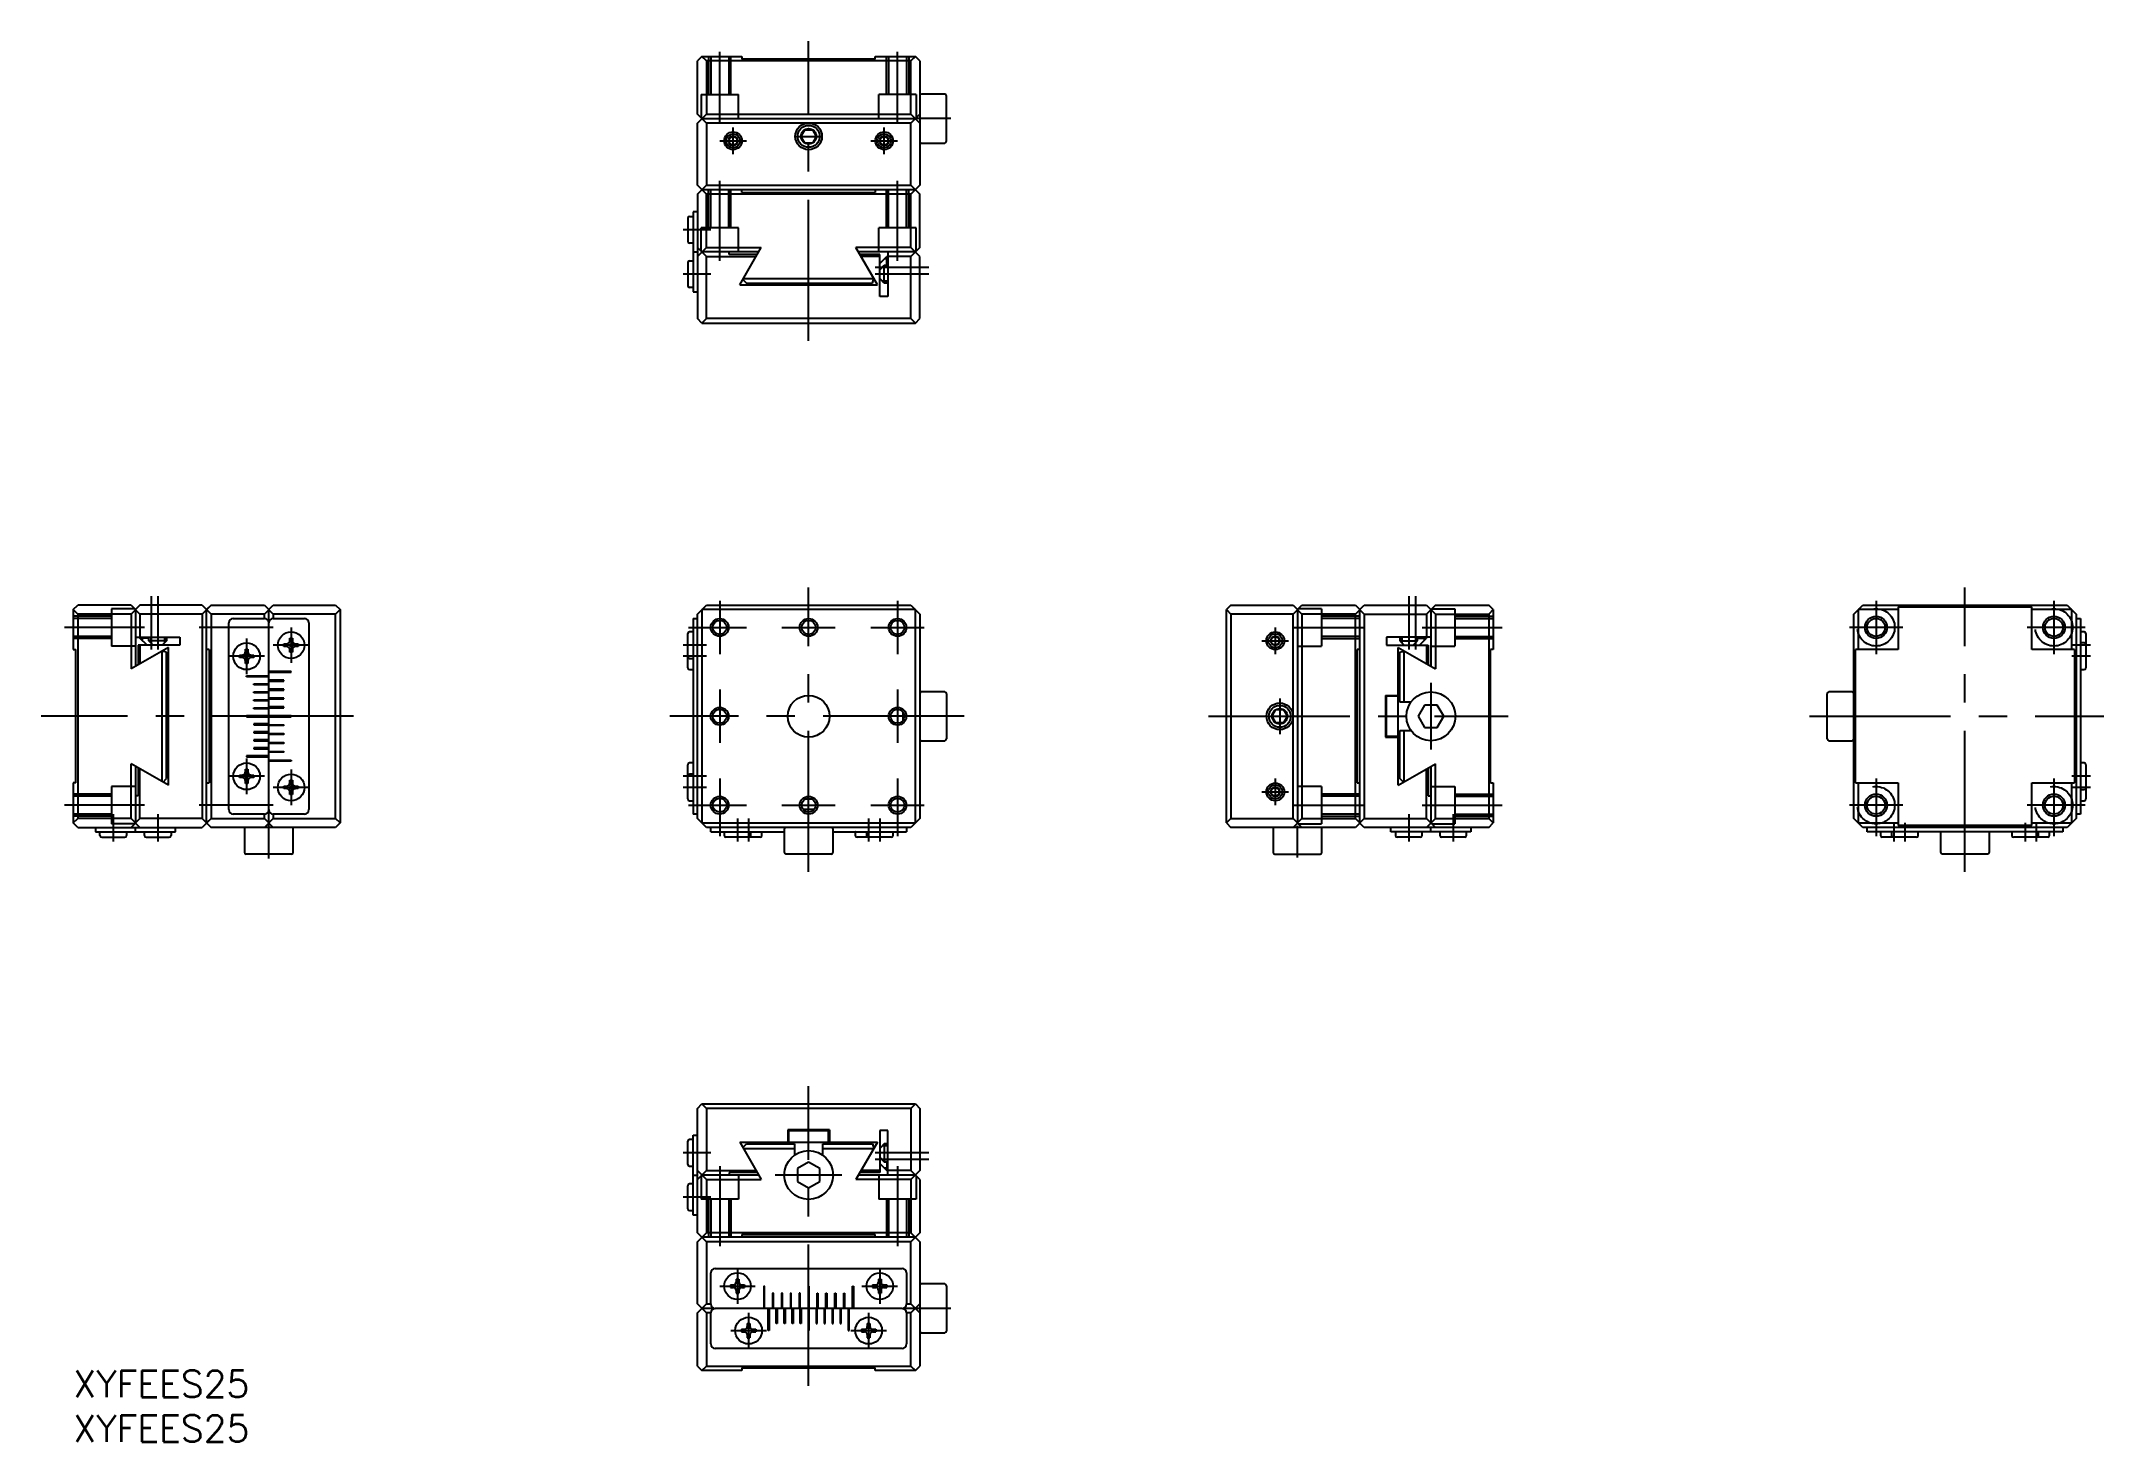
# Model space of a CAD drawing. Extents: x -4 to 228, y -8 to 150.
import ezdxf

# ---------------------------------------------------------------- set-up
doc = ezdxf.new("R2010")
doc.units = 0
doc.header["$LTSCALE"] = 0.5
doc.linetypes.add('CENTER', pattern=[50.8, 31.75, -6.35, 6.35, -6.35])
doc.linetypes.add('DASHED', pattern=[19.05, 12.7, -6.35])
for name, color, linetype in [('MSM_CENTER', 1, 'CENTER'), ('MSM_CONTINUOUS', 7, 'CONTINUOUS'), ('MSM_DASHED', 4, 'DASHED'), ('MSM_NARROW', 5, 'CONTINUOUS'), ('MSM_PART_NUMBER', 7, 'CONTINUOUS')]:
    doc.layers.add(name, color=color, linetype=linetype)
doc.styles.get("Standard").update_dxf_attribs({"font": 'txt.shx', "height": 2.5, "bigfont": 'bigfont.shx'})

# ---------------------------------------------------------------- blocks, each defined once
blk = doc.blocks.new('*U68')
at = {"layer": 'MSM_PART_NUMBER'}
blk.add_text('XYFEES25', height=3, dxfattribs=at).set_placement((0, -3))
blk = doc.blocks.new('*U69')
at = {"layer": 'MSM_PART_NUMBER'}
blk.add_text('XYFEES25', height=3, dxfattribs=at).set_placement((0, -8))

msp = doc.modelspace()

# ---------------------------------------------------------------- linework, layer by layer
at = {"layer": 'MSM_CENTER'}
for p, q in [((82.7, 115.83), (82.7, 149.53)), ((72.7, 140.33), (72.7, 148.33)), ((92.7, 140.33), (92.7, 148.33)), ((74.2, 136.83), (74.2, 139.83)), ((91.2, 136.83), (91.2, 139.83)), ((98.7, 140.83), (94.86, 140.83)), ((72.7, 138.33), (75.7, 138.33)), ((81.2, 138.83), (84.2, 138.83)), ((89.7, 138.33), (92.7, 138.33)), ((72.7, 124.83), (72.7, 133.83)), ((92.7, 124.83), (92.7, 133.83)), ((71.7, 128.33), (68.6, 128.33)), ((71.7, 123.33), (68.6, 123.33)), ((96.2, 124.08), (90.2, 124.08)), ((96.2, 123.33), (90.2, 123.33)), ((8.75, 87.1), (8.75, 81.1)), ((9.5, 87.1), (9.5, 81.1)), ((72.7, 86.6), (72.7, 80.6)), ((82.7, 56.1), (82.7, 88.1)), ((92.7, 86.6), (92.7, 80.6)), ((150.18, 87.1), (150.18, 81.1)), ((150.93, 87.1), (150.93, 81.1)), ((202.74, 86.6), (202.74, 80.6)), ((212.74, 56.1), (212.74, 88.1)), ((222.74, 86.6), (222.74, 80.6)), ((8, 83.6), (-1, 83.6)), ((22.5, 83.6), (14.18, 83.6)), ((24.5, 83.6), (24.5, 79.6)), ((69.2, 83.6), (75.7, 83.6)), ((79.7, 83.6), (85.7, 83.6)), ((89.7, 83.6), (95.7, 83.6)), ((135.18, 83.6), (135.18, 80.6)), ((137.18, 83.6), (145.18, 83.6)), ((151.68, 83.6), (160.68, 83.6)), ((205.74, 83.6), (199.74, 83.6)), ((226.24, 83.6), (219.74, 83.6)), ((19.5, 82.35), (19.5, 78.35)), ((26.5, 81.6), (22.5, 81.6)), ((71.2, 81.6), (68.6, 81.6)), ((133.68, 82.1), (136.68, 82.1)), ((226.84, 81.6), (224.74, 81.6)), ((21.5, 80.35), (17.5, 80.35)), ((71.2, 80.35), (68.6, 80.35)), ((226.84, 80.35), (224.74, 80.35)), ((72.7, 76.6), (72.7, 70.6)), ((92.7, 76.6), (92.7, 70.6)), ((152.68, 77.35), (152.68, 69.85)), ((135.68, 75.6), (135.68, 71.6)), ((31.52, 73.6), (-3.6, 73.6)), ((100.2, 73.6), (67.1, 73.6)), ((127.68, 73.6), (161.38, 73.6)), ((195.24, 73.6), (228.34, 73.6)), ((19.5, 68.85), (19.5, 64.85)), ((24.5, 67.6), (24.5, 63.6)), ((21.5, 66.85), (17.5, 66.85)), ((26.5, 65.6), (22.5, 65.6)), ((71.2, 66.85), (68.6, 66.85)), ((71.2, 65.6), (68.6, 65.6)), ((72.7, 66.6), (72.7, 60.1)), ((92.7, 66.6), (92.7, 60.1)), ((133.68, 65.1), (136.68, 65.1)), ((135.18, 66.6), (135.18, 63.6)), ((202.74, 66.6), (202.74, 60.1)), ((222.74, 66.6), (222.74, 60.1)), ((226.84, 66.85), (224.74, 66.85)), ((226.84, 65.6), (224.74, 65.6)), ((8, 63.6), (-1, 63.6)), ((22.5, 63.6), (14.18, 63.6)), ((69.2, 63.6), (75.7, 63.6)), ((79.7, 63.6), (85.7, 63.6)), ((89.7, 63.6), (95.7, 63.6)), ((137.18, 63.6), (145.18, 63.6)), ((151.68, 63.6), (160.68, 63.6)), ((205.74, 63.6), (199.74, 63.6)), ((226.24, 63.6), (219.74, 63.6)), ((4.5, 62.6), (4.5, 59.5)), ((9.5, 62.6), (9.5, 59.5)), ((22, 57.6), (22, 62.41)), ((74.7, 62.1), (74.7, 59.5)), ((75.95, 62.1), (75.95, 59.5)), ((89.45, 62.1), (89.45, 59.5)), ((90.7, 62.1), (90.7, 59.5)), ((137.68, 57.7), (137.68, 61.28)), ((150.18, 62.6), (150.18, 59.5)), ((155.18, 62.6), (155.18, 59.5)), ((204.74, 61.6), (204.74, 59.5)), ((205.99, 61.6), (205.99, 59.5)), ((219.49, 61.6), (219.49, 59.5)), ((220.74, 61.6), (220.74, 59.5)), ((82.7, -1.7), (82.7, 32)), ((71.7, 24.5), (68.6, 24.5)), ((96.2, 24.5), (90.2, 24.5)), ((96.2, 23.75), (90.2, 23.75)), ((72.7, 23), (72.7, 14)), ((72.7, 22.5), (72.7, 14.5)), ((86.45, 22), (78.95, 22)), ((92.7, 23), (92.7, 14)), ((92.7, 22.5), (92.7, 14.5)), ((71.7, 19.5), (68.6, 19.5)), ((72.7, 9.5), (76.7, 9.5)), ((74.7, 11.5), (74.7, 7.5)), ((88.7, 9.5), (92.7, 9.5)), ((90.7, 11.5), (90.7, 7.5)), ((98.7, 7), (93.89, 7)), ((75.95, 6.5), (75.95, 2.5)), ((89.45, 6.5), (89.45, 2.5)), ((73.95, 4.5), (77.95, 4.5)), ((87.45, 4.5), (91.45, 4.5))]:
    msp.add_line(p, q, dxfattribs=at)
at = {"layer": 'MSM_CONTINUOUS'}
for p, q in [((70.7, 147.83), (70.2, 147.33)), ((70.2, 141.33), (70.2, 147.33)), ((71.2, 147.33), (70.7, 147.83)), ((70.7, 147.83), (75.2, 147.83)), ((71.2, 147.33), (71.2, 141.33)), ((94.2, 147.33), (71.2, 147.33)), ((75.2, 147.83), (75.2, 147.53)), ((90.2, 147.53), (75.2, 147.53)), ((90.2, 147.53), (90.2, 147.83)), ((90.2, 147.83), (94.7, 147.83)), ((94.7, 147.83), (94.2, 147.33)), ((94.2, 141.33), (94.2, 147.33)), ((95.2, 147.33), (94.7, 147.83)), ((95.2, 147.33), (95.2, 133.33)), ((98, 143.58), (95.4, 143.58)), ((98.2, 138.28), (98.2, 143.38)), ((71.2, 140.33), (70.2, 141.33)), ((70.2, 140.33), (71.2, 141.33)), ((70.2, 133.33), (70.2, 140.33)), ((70.7, 140.83), (94.7, 140.83)), ((71.2, 141.33), (94.2, 141.33)), ((94.2, 140.33), (71.2, 140.33)), ((71.2, 140.33), (71.2, 133.33)), ((81.83, 138.83), (82.27, 139.58)), ((82.27, 139.58), (83.13, 139.58)), ((83.13, 139.58), (83.56, 138.83)), ((95.2, 141.33), (94.2, 140.33)), ((94.2, 141.33), (95.2, 140.33)), ((94.2, 133.33), (94.2, 140.33)), ((74.2, 138.85), (73.75, 138.59)), ((73.75, 138.59), (73.75, 138.07)), ((73.75, 138.07), (74.2, 137.81)), ((74.65, 138.59), (74.2, 138.85)), ((74.2, 137.81), (74.65, 138.07)), ((74.65, 138.07), (74.65, 138.59)), ((82.27, 138.08), (81.83, 138.83)), ((83.13, 138.08), (82.27, 138.08)), ((83.56, 138.83), (83.13, 138.08)), ((91.2, 138.85), (90.75, 138.59)), ((90.75, 138.59), (90.75, 138.07)), ((90.75, 138.07), (91.2, 137.81)), ((91.65, 138.59), (91.2, 138.85)), ((91.2, 137.81), (91.65, 138.07)), ((91.65, 138.07), (91.65, 138.59)), ((95.4, 138.08), (98, 138.08)), ((70.2, 132.33), (71.2, 133.33)), ((71.2, 132.33), (70.2, 133.33)), ((70.2, 132.33), (70.2, 118.33)), ((94.7, 132.83), (70.7, 132.83)), ((71.2, 133.33), (94.2, 133.33)), ((94.2, 132.33), (71.2, 132.33)), ((71.2, 126.33), (71.2, 132.33)), ((75.2, 132.53), (75.2, 132.83)), ((75.2, 132.53), (90.2, 132.53)), ((90.2, 132.83), (90.2, 132.53)), ((94.2, 133.33), (95.2, 132.33)), ((95.2, 133.33), (94.2, 132.33)), ((94.2, 126.33), (94.2, 132.33)), ((95.2, 126.33), (95.2, 132.33)), ((70.2, 130.33), (69.7, 130.33)), ((69.7, 130.33), (69.7, 121.33)), ((69.1, 129.63), (69.1, 127.03)), ((69.3, 129.83), (69.7, 129.83)), ((69.7, 126.83), (69.3, 126.83)), ((69.7, 125.83), (70.2, 125.83)), ((70.2, 126.33), (71.2, 125.33)), ((71.2, 126.33), (70.2, 125.33)), ((77.08, 125.83), (70.7, 125.83)), ((71.2, 126.33), (77.37, 126.33)), ((71.2, 118.33), (71.2, 125.33)), ((71.2, 125.33), (76.8, 125.33)), ((73.76, 125.53), (73.76, 125.83)), ((76.91, 125.53), (73.76, 125.53)), ((74.95, 122.13), (77.37, 126.33)), ((94.2, 126.33), (88.02, 126.33)), ((90.45, 122.13), (88.02, 126.33)), ((94.7, 125.83), (88.31, 125.83)), ((90.7, 125.53), (88.49, 125.53)), ((90.7, 125.33), (88.6, 125.33)), ((90.7, 120.83), (90.7, 125.53)), ((90.7, 124.53), (91.5, 125.33)), ((91.5, 124.33), (91.5, 125.33)), ((94.2, 125.33), (91.5, 125.33)), ((91.6, 125.83), (91.6, 120.83)), ((95.2, 125.33), (94.2, 126.33)), ((95.2, 126.33), (94.2, 125.33)), ((94.2, 118.33), (94.2, 125.33)), ((95.2, 118.33), (95.2, 125.33)), ((69.1, 124.63), (69.1, 122.03)), ((69.3, 124.83), (69.7, 124.83)), ((90.7, 123.83), (91.2, 124.33)), ((91.2, 124.33), (91.6, 124.33)), ((91.2, 122.33), (91.2, 124.33)), ((69.7, 121.83), (69.3, 121.83)), ((69.7, 121.33), (70.2, 121.33)), ((74.95, 122.13), (90.45, 122.13)), ((75.3, 122.73), (75.7, 122.33)), ((75.35, 122.83), (90.03, 122.83)), ((75.7, 122.33), (89.9, 122.33)), ((79.7, 122.13), (79.7, 122.33)), ((85.7, 122.33), (85.7, 122.13)), ((89.9, 122.33), (90.04, 122.84)), ((91.2, 122.33), (90.7, 122.83)), ((91.6, 120.83), (90.7, 120.83)), ((91.6, 122.33), (91.2, 122.33)), ((70.7, 117.83), (70.2, 118.33)), ((70.7, 117.83), (71.2, 118.33)), ((94.2, 118.33), (71.2, 118.33)), ((94.2, 118.33), (94.7, 117.83)), ((94.7, 117.83), (95.2, 118.33)), ((70.7, 117.83), (94.7, 117.83)), ((0, 85.6), (0.5, 86.1)), ((6.5, 86.1), (0.5, 86.1)), ((7.5, 86.1), (6.5, 85.1)), ((6.5, 86.1), (7.5, 85.1)), ((14.5, 86.1), (7.5, 86.1)), ((14.5, 85.1), (15.5, 86.1)), ((14.5, 86.1), (15.5, 85.1)), ((15.5, 86.1), (15, 85.6)), ((15.5, 86.1), (21.5, 86.1)), ((21.5, 86.1), (22.5, 85.1)), ((21.5, 85.1), (22.5, 86.1)), ((22.5, 86.1), (29.5, 86.1)), ((29.5, 86.1), (30, 85.6)), ((70.2, 85.1), (71.2, 86.1)), ((71.2, 86.1), (94.2, 86.1)), ((94.2, 86.1), (95.2, 85.1)), ((130.18, 86.1), (129.68, 85.6)), ((130.18, 86.1), (137.18, 86.1)), ((137.18, 85.1), (138.18, 86.1)), ((137.18, 86.1), (138.18, 85.1)), ((138.18, 86.1), (144.18, 86.1)), ((144.18, 86.1), (145.18, 85.1)), ((144.18, 85.1), (145.18, 86.1)), ((145.18, 86.1), (152.18, 86.1)), ((152.18, 86.1), (153.18, 85.1)), ((153.18, 86.1), (152.18, 85.1)), ((153.18, 86.1), (159.18, 86.1)), ((159.68, 85.6), (159.18, 86.1)), ((200.24, 85.1), (201.24, 86.1)), ((201.24, 86.1), (224.24, 86.1)), ((205.24, 85.9), (220.24, 85.9)), ((205.24, 85.9), (205.24, 81.1)), ((220.24, 81.1), (220.24, 85.9)), ((224.24, 86.1), (225.24, 85.1)), ((0, 85.6), (0, 81.1)), ((0, 85.6), (0.5, 85.1)), ((6.5, 85.1), (0.5, 85.1)), ((0.5, 85.1), (0.5, 62.1)), ((6.5, 85.1), (6.5, 78.92)), ((7, 85.6), (7, 79.21)), ((14.5, 85.1), (7.5, 85.1)), ((7.5, 85.1), (7.5, 82.4)), ((14.5, 85.1), (14.5, 62.1)), ((15, 85.6), (15.5, 85.1)), ((15, 61.6), (15, 85.6)), ((21.5, 85.1), (15.5, 85.1)), ((15.5, 85.1), (15.5, 62.1)), ((17.5, 63.1), (17.5, 84.1)), ((18, 84.6), (21.5, 84.6)), ((21.5, 84.6), (21.5, 85.1)), ((22, 84.24), (22, 85.6)), ((22, 63.1), (22, 84.1)), ((22.5, 85.1), (22.5, 84.6)), ((29.5, 85.1), (22.5, 85.1)), ((22.5, 84.6), (26, 84.6)), ((26.5, 84.1), (26.5, 63.1)), ((29.5, 85.1), (30, 85.6)), ((29.5, 62.1), (29.5, 85.1)), ((30, 85.6), (30, 61.6)), ((69.7, 84.6), (69.7, 62.6)), ((69.7, 84.6), (70.2, 84.6)), ((70.2, 62.1), (70.2, 85.1)), ((70.7, 85.6), (70.7, 61.6)), ((94.7, 85.6), (70.7, 85.6)), ((94.7, 61.6), (94.7, 85.6)), ((95.2, 85.1), (95.2, 62.1)), ((129.68, 85.6), (130.18, 85.1)), ((129.68, 61.6), (129.68, 85.6)), ((130.18, 85.1), (130.18, 62.1)), ((137.18, 85.1), (130.18, 85.1)), ((137.18, 62.1), (137.18, 85.1)), ((137.68, 85.6), (137.68, 61.6)), ((144.18, 85.1), (138.18, 85.1)), ((138.18, 85.1), (138.18, 62.1)), ((144.18, 62.1), (144.18, 85.1)), ((144.68, 61.6), (144.68, 85.6)), ((145.18, 85.1), (152.18, 85.1)), ((145.18, 85.1), (145.18, 62.1)), ((152.18, 85.1), (152.18, 82.4)), ((152.68, 85.6), (152.68, 79.21)), ((153.18, 85.1), (159.18, 85.1)), ((153.18, 85.1), (153.18, 78.92)), ((159.68, 85.6), (159.18, 85.1)), ((159.18, 85.1), (159.18, 62.1)), ((159.68, 85.6), (159.68, 81.1)), ((200.24, 62.1), (200.24, 85.1)), ((205.24, 85.6), (200.74, 85.6)), ((200.74, 85.6), (200.74, 81.1)), ((224.74, 85.6), (220.24, 85.6)), ((224.74, 81.1), (224.74, 85.6)), ((225.24, 85.1), (225.24, 62.1)), ((225.24, 84.6), (225.74, 84.6)), ((225.74, 84.6), (225.74, 62.6)), ((10.7, 81.35), (6.5, 78.92)), ((7, 82.5), (12, 82.5)), ((12, 81.6), (7.3, 81.6)), ((7.3, 81.6), (7.3, 79.39)), ((8.3, 81.6), (7.5, 82.4)), ((8.5, 82.4), (7.5, 82.4)), ((7.5, 81.6), (7.5, 79.5)), ((8.5, 82.1), (8.5, 82.5)), ((9, 81.6), (8.5, 82.1)), ((10.5, 82.1), (8.5, 82.1)), ((10.5, 82.1), (10, 81.6)), ((10.5, 82.5), (10.5, 82.1)), ((10.7, 65.85), (10.7, 81.35)), ((12, 82.5), (12, 81.6)), ((23.7, 81.74), (24.02, 81.74)), ((23.7, 81.46), (23.7, 81.74)), ((24.02, 81.46), (23.7, 81.46)), ((24.36, 82.08), (24.36, 82.4)), ((24.36, 82.4), (24.64, 82.4)), ((24.64, 82.4), (24.64, 82.08)), ((24.98, 81.74), (25.3, 81.74)), ((25.3, 81.46), (24.98, 81.46)), ((25.3, 81.74), (25.3, 81.46)), ((69.1, 79.05), (69.1, 82.9)), ((69.69, 83.1), (69.3, 83.1)), ((135.18, 82.62), (134.73, 82.36)), ((134.73, 82.36), (134.73, 81.84)), ((134.73, 81.84), (135.18, 81.58)), ((135.63, 82.36), (135.18, 82.62)), ((135.18, 81.58), (135.63, 81.84)), ((135.63, 81.84), (135.63, 82.36)), ((152.68, 82.5), (147.68, 82.5)), ((147.68, 82.5), (147.68, 81.6)), ((147.68, 81.6), (152.38, 81.6)), ((148.98, 65.85), (148.98, 81.35)), ((148.98, 81.35), (153.18, 78.92)), ((149.18, 82.5), (149.18, 82.1)), ((149.18, 82.1), (149.68, 81.6)), ((149.18, 82.1), (151.18, 82.1)), ((150.68, 81.6), (151.18, 82.1)), ((151.18, 82.1), (151.18, 82.5)), ((151.18, 82.4), (152.18, 82.4)), ((151.38, 81.6), (152.18, 82.4)), ((152.18, 81.6), (152.18, 79.5)), ((152.38, 81.6), (152.38, 79.39)), ((226.14, 83.1), (225.75, 83.1)), ((226.14, 81.85), (225.75, 81.85)), ((226.34, 82.9), (226.34, 79.05)), ((0, 81.1), (0.3, 81.1)), ((0.3, 66.1), (0.3, 81.1)), ((10.5, 80.8), (9.99, 80.94)), ((10, 66.25), (10, 80.93)), ((10.5, 66.6), (10.5, 80.8)), ((15.3, 81.1), (15, 81.1)), ((15.3, 81.1), (15.3, 66.1)), ((18.7, 80.49), (19.02, 80.49)), ((18.7, 80.21), (18.7, 80.49)), ((19.02, 80.21), (18.7, 80.21)), ((19.36, 80.83), (19.36, 81.15)), ((19.36, 81.15), (19.64, 81.15)), ((19.36, 79.55), (19.36, 79.87)), ((19.64, 79.55), (19.36, 79.55)), ((19.64, 81.15), (19.64, 80.83)), ((19.64, 79.87), (19.64, 79.55)), ((19.98, 80.49), (20.3, 80.49)), ((20.3, 80.21), (19.98, 80.21)), ((20.3, 80.49), (20.3, 80.21)), ((24.36, 80.8), (24.36, 81.12)), ((24.64, 80.8), (24.36, 80.8)), ((24.64, 81.12), (24.64, 80.8)), ((69.3, 80.1), (69.69, 80.1)), ((144.38, 66.1), (144.38, 81.1)), ((144.68, 81.1), (144.38, 81.1)), ((149.18, 80.8), (149.69, 80.94)), ((149.18, 75.2), (149.18, 80.8)), ((149.68, 75.2), (149.68, 80.93)), ((159.68, 81.1), (159.38, 81.1)), ((159.38, 66.1), (159.38, 81.1)), ((205.24, 81.1), (200.44, 81.1)), ((200.44, 66.1), (200.44, 81.1)), ((225.04, 81.1), (220.24, 81.1)), ((225.04, 81.1), (225.04, 66.1)), ((10.5, 76.6), (10.7, 76.6)), ((19.5, 78.15), (22, 78.15)), ((19.5, 78.05), (19.5, 78.15)), ((22, 78.05), (19.5, 78.05)), ((20.3, 77.25), (22, 77.25)), ((20.3, 77.15), (20.3, 77.25)), ((22, 77.15), (20.3, 77.15)), ((24.5, 78.65), (22, 78.65)), ((22, 78.55), (24.5, 78.55)), ((23.7, 77.65), (22, 77.65)), ((22, 77.55), (23.7, 77.55)), ((23.7, 76.65), (22, 76.65)), ((22, 76.55), (23.7, 76.55)), ((23.7, 77.55), (23.7, 77.65)), ((23.7, 76.55), (23.7, 76.65)), ((24.5, 78.55), (24.5, 78.65)), ((69.3, 78.85), (69.69, 78.85)), ((149.18, 76.6), (148.98, 76.6)), ((225.75, 78.85), (226.14, 78.85)), ((20.3, 76.35), (22, 76.35)), ((20.3, 76.25), (20.3, 76.35)), ((22, 76.25), (20.3, 76.25)), ((20.3, 75.45), (22, 75.45)), ((20.3, 75.35), (20.3, 75.45)), ((22, 75.35), (20.3, 75.35)), ((20.3, 74.55), (23.7, 74.55)), ((20.3, 74.45), (20.3, 74.55)), ((22, 74.45), (20.3, 74.45)), ((23.7, 75.65), (22, 75.65)), ((22, 75.55), (23.7, 75.55)), ((23.7, 74.65), (22, 74.65)), ((23.7, 75.55), (23.7, 75.65)), ((23.7, 74.55), (23.7, 74.65)), ((98, 76.35), (95.4, 76.35)), ((98.2, 76.15), (98.2, 71.05)), ((134.81, 73.6), (135.25, 74.35)), ((135.25, 74.35), (136.11, 74.35)), ((136.11, 74.35), (136.54, 73.6)), ((147.58, 75.95), (148.98, 75.95)), ((147.58, 75.95), (147.58, 71.25)), ((147.68, 74.85), (147.58, 74.85)), ((148.98, 75.85), (147.68, 75.85)), ((147.68, 71.35), (147.68, 75.85)), ((150.44, 75.2), (149.18, 75.2)), ((151.96, 74.85), (151.24, 73.6)), ((153.4, 74.85), (151.96, 74.85)), ((154.12, 73.6), (153.4, 74.85)), ((197.24, 71.05), (197.24, 76.15)), ((200.04, 76.35), (197.44, 76.35)), ((24.5, 73.65), (19.5, 73.65)), ((19.5, 73.65), (19.5, 73.55)), ((19.5, 73.55), (24.5, 73.55)), ((22, 72.75), (20.3, 72.75)), ((20.3, 72.75), (20.3, 72.65)), ((20.3, 72.65), (23.7, 72.65)), ((23.7, 72.55), (22, 72.55)), ((23.7, 72.65), (23.7, 72.55)), ((24.5, 73.55), (24.5, 73.65)), ((93.31, 74.09), (93.31, 73.11)), ((135.25, 72.85), (134.81, 73.6)), ((136.11, 72.85), (135.25, 72.85)), ((136.54, 73.6), (136.11, 72.85)), ((147.58, 72.35), (147.68, 72.35)), ((149.18, 72), (150.44, 72)), ((149.18, 66.6), (149.18, 72)), ((149.68, 66.25), (149.68, 72)), ((151.24, 73.6), (151.96, 72.35)), ((151.96, 72.35), (153.4, 72.35)), ((153.4, 72.35), (154.12, 73.6)), ((10.7, 70.6), (10.5, 70.6)), ((22, 71.85), (20.3, 71.85)), ((20.3, 71.85), (20.3, 71.75)), ((20.3, 71.75), (22, 71.75)), ((22, 70.95), (20.3, 70.95)), ((20.3, 70.95), (20.3, 70.85)), ((20.3, 70.85), (22, 70.85)), ((22, 70.05), (20.3, 70.05)), ((20.3, 70.05), (20.3, 69.95)), ((20.3, 69.95), (22, 69.95)), ((22, 71.65), (23.7, 71.65)), ((23.7, 71.55), (22, 71.55)), ((22, 70.65), (23.7, 70.65)), ((23.7, 70.55), (22, 70.55)), ((22, 69.65), (23.7, 69.65)), ((23.7, 71.65), (23.7, 71.55)), ((23.7, 70.65), (23.7, 70.55)), ((23.7, 69.65), (23.7, 69.55)), ((95.4, 70.85), (98, 70.85)), ((147.58, 71.25), (148.98, 71.25)), ((147.68, 71.35), (148.98, 71.35)), ((148.98, 70.6), (149.18, 70.6)), ((197.44, 70.85), (200.04, 70.85)), ((6.5, 62.1), (6.5, 68.27)), ((10.7, 65.85), (6.5, 68.27)), ((7, 67.99), (7, 61.6)), ((7.3, 67.81), (7.3, 64.66)), ((7.5, 62.1), (7.5, 67.7)), ((19.36, 67.33), (19.36, 67.65)), ((19.36, 67.65), (19.64, 67.65)), ((22, 69.15), (19.5, 69.15)), ((19.5, 69.15), (19.5, 69.05)), ((19.5, 69.05), (22, 69.05)), ((19.64, 67.65), (19.64, 67.33)), ((23.7, 69.55), (22, 69.55)), ((22, 68.65), (24.5, 68.65)), ((24.5, 68.55), (22, 68.55)), ((24.5, 68.65), (24.5, 68.55)), ((69.1, 64.3), (69.1, 68.15)), ((69.69, 68.35), (69.3, 68.35)), ((148.98, 65.85), (153.18, 68.27)), ((152.18, 62.1), (152.18, 67.7)), ((152.38, 67.81), (152.38, 64.66)), ((152.68, 67.99), (152.68, 61.6)), ((153.18, 62.1), (153.18, 68.27)), ((226.14, 68.35), (225.75, 68.35)), ((226.34, 68.15), (226.34, 64.3)), ((0, 66.1), (0, 61.6)), ((0.3, 66.1), (0, 66.1)), ((10.1, 66.2), (10.5, 66.6)), ((15, 66.1), (15.3, 66.1)), ((18.7, 66.99), (19.02, 66.99)), ((18.7, 66.71), (18.7, 66.99)), ((19.02, 66.71), (18.7, 66.71)), ((19.36, 66.05), (19.36, 66.37)), ((19.64, 66.05), (19.36, 66.05)), ((19.64, 66.37), (19.64, 66.05)), ((19.98, 66.99), (20.3, 66.99)), ((20.3, 66.71), (19.98, 66.71)), ((20.3, 66.99), (20.3, 66.71)), ((23.7, 65.74), (24.02, 65.74)), ((23.7, 65.46), (23.7, 65.74)), ((24.02, 65.46), (23.7, 65.46)), ((24.36, 66.08), (24.36, 66.4)), ((24.36, 66.4), (24.64, 66.4)), ((24.36, 64.8), (24.36, 65.12)), ((24.64, 66.4), (24.64, 66.08)), ((24.64, 65.12), (24.64, 64.8)), ((24.98, 65.74), (25.3, 65.74)), ((25.3, 65.46), (24.98, 65.46)), ((25.3, 65.74), (25.3, 65.46)), ((69.69, 67.1), (69.3, 67.1)), ((135.18, 65.62), (134.73, 65.36)), ((134.73, 65.36), (134.73, 64.84)), ((135.63, 65.36), (135.18, 65.62)), ((135.63, 64.84), (135.63, 65.36)), ((144.38, 66.1), (144.68, 66.1)), ((149.58, 66.2), (149.18, 66.6)), ((159.38, 66.1), (159.68, 66.1)), ((159.68, 66.1), (159.68, 61.6)), ((200.44, 66.1), (205.24, 66.1)), ((200.74, 66.1), (200.74, 61.6)), ((205.24, 66.1), (205.24, 61.3)), ((220.24, 61.3), (220.24, 66.1)), ((220.24, 66.1), (225.04, 66.1)), ((224.74, 61.6), (224.74, 66.1)), ((225.75, 65.35), (226.14, 65.35)), ((7.3, 64.66), (7, 64.66)), ((22, 61.6), (22, 62.96)), ((24.64, 64.8), (24.36, 64.8)), ((69.3, 64.1), (69.69, 64.1)), ((83.3, 63.1), (82.1, 63.1)), ((82.35, 64.3), (83.05, 64.3)), ((134.73, 64.84), (135.18, 64.58)), ((135.18, 64.58), (135.63, 64.84)), ((152.38, 64.66), (152.68, 64.66)), ((225.75, 64.1), (226.14, 64.1)), ((0, 61.6), (0.5, 62.1)), ((0.5, 61.1), (0, 61.6)), ((6.5, 62.1), (0.5, 62.1)), ((0.5, 61.1), (14.5, 61.1)), ((2.5, 61.1), (2.5, 60.6)), ((2.5, 60.6), (11.5, 60.6)), ((3, 60.2), (3, 60.6)), ((6, 60.6), (6, 60.2)), ((6.5, 61.1), (7.5, 62.1)), ((6.5, 62.1), (7.5, 61.1)), ((7, 60.6), (7, 61.1)), ((14.5, 62.1), (7.5, 62.1)), ((8, 60.2), (8, 60.6)), ((11, 60.6), (11, 60.2)), ((11.5, 60.6), (11.5, 61.1)), ((15.5, 61.1), (14.5, 62.1)), ((15.5, 62.1), (14.5, 61.1)), ((15.5, 62.1), (15, 61.6)), ((15, 61.6), (15.5, 61.1)), ((15.5, 62.1), (21.5, 62.1)), ((29.5, 61.1), (15.5, 61.1)), ((21.5, 62.6), (18, 62.6)), ((19.25, 60.9), (19.25, 58.3)), ((21.5, 62.1), (21.5, 62.6)), ((22.5, 62.1), (21.5, 61.1)), ((22.5, 61.1), (21.5, 62.1)), ((26, 62.6), (22.5, 62.6)), ((22.5, 62.6), (22.5, 62.1)), ((22.5, 62.1), (29.5, 62.1)), ((24.75, 58.3), (24.75, 60.9)), ((30, 61.6), (29.5, 62.1)), ((30, 61.6), (29.5, 61.1)), ((70.2, 62.6), (69.7, 62.6)), ((71.2, 61.1), (70.2, 62.1)), ((70.7, 61.6), (94.7, 61.6)), ((94.2, 61.1), (71.2, 61.1)), ((71.7, 60.6), (71.7, 61.1)), ((71.7, 60.6), (79.95, 60.6)), ((73.2, 60.59), (73.2, 60.2)), ((76.2, 60.2), (76.2, 60.59)), ((77.45, 60.2), (77.45, 60.59)), ((79.95, 60.9), (79.95, 58.3)), ((85.45, 58.3), (85.45, 60.9)), ((85.45, 60.6), (93.7, 60.6)), ((87.95, 60.59), (87.95, 60.2)), ((89.2, 60.59), (89.2, 60.2)), ((92.2, 60.2), (92.2, 60.59)), ((93.7, 61.1), (93.7, 60.6)), ((95.2, 62.1), (94.2, 61.1)), ((130.18, 62.1), (129.68, 61.6)), ((129.68, 61.6), (130.18, 61.1)), ((130.18, 62.1), (137.18, 62.1)), ((144.18, 61.1), (130.18, 61.1)), ((134.93, 60.9), (134.93, 58.3)), ((138.18, 61.1), (137.18, 62.1)), ((138.18, 62.1), (137.18, 61.1)), ((138.18, 62.1), (144.18, 62.1)), ((140.43, 58.3), (140.43, 60.9)), ((145.18, 62.1), (144.18, 61.1)), ((145.18, 61.1), (144.18, 62.1)), ((145.18, 62.1), (152.18, 62.1)), ((159.18, 61.1), (145.18, 61.1)), ((148.18, 60.6), (148.18, 61.1)), ((157.18, 60.6), (148.18, 60.6)), ((148.68, 60.6), (148.68, 60.2)), ((151.68, 60.2), (151.68, 60.6)), ((153.18, 61.1), (152.18, 62.1)), ((153.18, 62.1), (152.18, 61.1)), ((152.68, 60.6), (152.68, 61.1)), ((153.18, 62.1), (159.18, 62.1)), ((153.68, 60.6), (153.68, 60.2)), ((156.68, 60.2), (156.68, 60.6)), ((157.18, 61.1), (157.18, 60.6)), ((159.68, 61.6), (159.18, 62.1)), ((159.18, 61.1), (159.68, 61.6)), ((201.24, 61.1), (200.24, 62.1)), ((200.74, 61.6), (205.24, 61.6)), ((224.24, 61.1), (201.24, 61.1)), ((201.74, 60.6), (201.74, 61.1)), ((223.74, 60.6), (201.74, 60.6)), ((203.24, 60.59), (203.24, 60.2)), ((204.49, 60.59), (204.49, 60.2)), ((220.24, 61.3), (205.24, 61.3)), ((207.49, 60.2), (207.49, 60.59)), ((209.99, 60.6), (209.99, 58.3)), ((215.49, 58.3), (215.49, 60.6)), ((217.99, 60.59), (217.99, 60.2)), ((220.24, 61.6), (224.74, 61.6)), ((220.99, 60.2), (220.99, 60.59)), ((222.24, 60.2), (222.24, 60.59)), ((223.74, 61.1), (223.74, 60.6)), ((225.24, 62.1), (224.24, 61.1)), ((225.74, 62.6), (225.24, 62.6)), ((3.2, 60), (5.8, 60)), ((8.2, 60), (10.8, 60)), ((24.55, 58.1), (19.45, 58.1)), ((77.25, 60), (73.4, 60)), ((85.25, 58.1), (80.15, 58.1)), ((92, 60), (88.15, 60)), ((135.13, 58.1), (140.23, 58.1)), ((151.48, 60), (148.88, 60)), ((156.48, 60), (153.88, 60)), ((207.29, 60), (203.44, 60)), ((215.29, 58.1), (210.19, 58.1)), ((222.04, 60), (218.19, 60)), ((70.2, 29.5), (70.7, 30)), ((70.2, 15.5), (70.2, 29.5)), ((70.7, 30), (94.7, 30)), ((71.2, 29.5), (70.7, 30)), ((94.2, 29.5), (71.2, 29.5)), ((71.2, 29.5), (71.2, 22.5)), ((94.7, 30), (94.2, 29.5)), ((94.2, 29.5), (94.2, 22.5)), ((94.7, 30), (95.2, 29.5)), ((95.2, 29.5), (95.2, 22.5)), ((69.1, 23.2), (69.1, 25.8)), ((69.7, 26), (69.3, 26)), ((69.7, 17.5), (69.7, 26.5)), ((69.7, 26.5), (70.2, 26.5)), ((74.95, 25.7), (90.45, 25.7)), ((74.95, 25.7), (77.37, 21.5)), ((79.7, 25.7), (79.7, 25.5)), ((85.05, 27.1), (80.35, 27.1)), ((80.35, 27.1), (80.35, 25.7)), ((80.45, 27), (80.45, 25.7)), ((80.45, 27), (84.95, 27)), ((81.45, 27.1), (81.45, 27)), ((83.95, 27), (83.95, 27.1)), ((84.95, 25.7), (84.95, 27)), ((85.05, 27.1), (85.05, 25.7)), ((85.7, 25.5), (85.7, 25.7)), ((90.45, 25.7), (88.02, 21.5)), ((91.6, 27), (90.7, 27)), ((90.7, 27), (90.7, 22.3)), ((91.6, 22), (91.6, 27)), ((75.3, 25.1), (75.7, 25.5)), ((75.35, 25), (81.1, 25)), ((75.7, 25.5), (81.1, 25.5)), ((81.1, 25.5), (81.1, 24.24)), ((82.7, 23.44), (81.45, 22.72)), ((83.95, 22.72), (82.7, 23.44)), ((84.3, 24.24), (84.3, 25.5)), ((84.3, 25.5), (89.9, 25.5)), ((84.3, 25), (90.03, 25)), ((89.9, 25.5), (90.04, 24.99)), ((91.2, 25.5), (90.7, 25)), ((90.7, 24), (91.2, 23.5)), ((90.7, 23.3), (91.5, 22.5)), ((91.6, 25.5), (91.2, 25.5)), ((91.2, 25.5), (91.2, 23.5)), ((91.2, 23.5), (91.6, 23.5)), ((91.5, 23.5), (91.5, 22.5)), ((69.3, 23), (69.7, 23)), ((69.7, 21), (69.3, 21)), ((69.7, 22), (70.2, 22)), ((70.2, 21.5), (71.2, 22.5)), ((71.2, 21.5), (70.2, 22.5)), ((77.08, 22), (70.7, 22)), ((71.2, 22.5), (76.8, 22.5)), ((71.2, 21.5), (71.2, 15.5)), ((71.2, 21.5), (77.37, 21.5)), ((76.91, 22.3), (73.76, 22.3)), ((73.76, 22.3), (73.76, 22)), ((81.45, 22.72), (81.45, 21.28)), ((81.45, 21.28), (82.7, 20.56)), ((82.7, 20.56), (83.95, 21.28)), ((83.95, 21.28), (83.95, 22.72)), ((94.2, 21.5), (88.02, 21.5)), ((94.7, 22), (88.31, 22)), ((90.7, 22.3), (88.49, 22.3)), ((90.7, 22.5), (88.6, 22.5)), ((94.2, 22.5), (91.5, 22.5)), ((95.2, 22.5), (94.2, 21.5)), ((95.2, 21.5), (94.2, 22.5)), ((94.2, 21.5), (94.2, 15.5)), ((95.2, 21.5), (95.2, 15.5)), ((69.1, 18.2), (69.1, 20.8)), ((69.3, 18), (69.7, 18)), ((70.2, 17.5), (69.7, 17.5)), ((71.2, 14.5), (70.2, 15.5)), ((70.2, 14.5), (71.2, 15.5)), ((70.2, 7.5), (70.2, 14.5)), ((94.7, 15), (70.7, 15)), ((94.2, 15.5), (71.2, 15.5)), ((71.2, 14.5), (71.2, 7.5)), ((94.2, 14.5), (71.2, 14.5)), ((75.2, 15.3), (90.2, 15.3)), ((75.2, 15.3), (75.2, 15)), ((90.2, 15), (90.2, 15.3)), ((95.2, 15.5), (94.2, 14.5)), ((94.2, 15.5), (95.2, 14.5)), ((94.2, 7.5), (94.2, 14.5)), ((95.2, 14.5), (95.2, 0.5)), ((71.7, 7.5), (71.7, 11)), ((72.2, 11.5), (93.2, 11.5)), ((73.9, 9.65), (73.9, 9.35)), ((73.9, 9.65), (74.25, 9.65)), ((73.9, 9.35), (74.25, 9.35)), ((74.55, 10.3), (74.55, 9.95)), ((74.55, 10.3), (74.85, 10.3)), ((74.85, 10.3), (74.85, 9.95)), ((75.15, 9.65), (75.5, 9.65)), ((75.15, 9.35), (75.5, 9.35)), ((75.5, 9.65), (75.5, 9.35)), ((77.75, 9.5), (77.65, 9.5)), ((77.65, 9.5), (77.65, 7)), ((77.75, 7), (77.75, 9.5)), ((82.65, 9.5), (82.65, 4.5)), ((82.75, 9.5), (82.65, 9.5)), ((82.75, 4.5), (82.75, 9.5)), ((87.65, 7), (87.65, 9.5)), ((87.65, 9.5), (87.75, 9.5)), ((87.75, 9.5), (87.75, 7)), ((89.9, 9.65), (89.9, 9.35)), ((89.9, 9.65), (90.25, 9.65)), ((89.9, 9.35), (90.25, 9.35)), ((90.55, 10.3), (90.55, 9.95)), ((90.55, 10.3), (90.85, 10.3)), ((90.85, 10.3), (90.85, 9.95)), ((91.15, 9.65), (91.5, 9.65)), ((91.15, 9.35), (91.5, 9.35)), ((91.5, 9.65), (91.5, 9.35)), ((93.7, 11), (93.7, 7.5)), ((98, 9.75), (95.4, 9.75)), ((98.2, 9.55), (98.2, 4.45)), ((70.2, 6.5), (71.2, 7.5)), ((71.2, 6.5), (70.2, 7.5)), ((72.06, 7), (70.7, 7)), ((71.2, 7.5), (71.7, 7.5)), ((93.2, 7), (72.2, 7)), ((74.55, 9.05), (74.55, 8.7)), ((74.55, 8.7), (74.85, 8.7)), ((74.85, 9.05), (74.85, 8.7)), ((78.15, 4.5), (78.15, 7)), ((78.25, 7), (78.25, 4.5)), ((78.75, 8.7), (78.65, 8.7)), ((78.65, 8.7), (78.65, 7)), ((78.75, 7), (78.75, 8.7)), ((79.05, 5.3), (79.05, 7)), ((79.15, 7), (79.15, 5.3)), ((79.75, 8.7), (79.65, 8.7)), ((79.65, 8.7), (79.65, 7)), ((79.75, 7), (79.75, 8.7)), ((79.95, 5.3), (79.95, 7)), ((80.05, 7), (80.05, 5.3)), ((80.75, 8.7), (80.65, 8.7)), ((80.65, 8.7), (80.65, 7)), ((80.75, 7), (80.75, 8.7)), ((80.85, 5.3), (80.85, 7)), ((80.95, 7), (80.95, 5.3)), ((81.75, 8.7), (81.65, 8.7)), ((81.65, 8.7), (81.65, 7)), ((81.75, 5.3), (81.75, 8.7)), ((81.85, 7), (81.85, 5.3)), ((83.55, 7), (83.55, 5.3)), ((83.65, 8.7), (83.75, 8.7)), ((83.65, 5.3), (83.65, 8.7)), ((83.75, 8.7), (83.75, 7)), ((84.45, 7), (84.45, 5.3)), ((84.55, 5.3), (84.55, 7)), ((84.65, 8.7), (84.75, 8.7)), ((84.65, 7), (84.65, 8.7)), ((84.75, 8.7), (84.75, 7)), ((85.35, 7), (85.35, 5.3)), ((85.45, 5.3), (85.45, 7)), ((85.65, 8.7), (85.75, 8.7)), ((85.65, 7), (85.65, 8.7)), ((85.75, 8.7), (85.75, 7)), ((86.25, 7), (86.25, 5.3)), ((86.35, 5.3), (86.35, 7)), ((86.65, 8.7), (86.75, 8.7)), ((86.65, 7), (86.65, 8.7)), ((86.75, 8.7), (86.75, 7)), ((87.15, 7), (87.15, 4.5)), ((87.25, 4.5), (87.25, 7)), ((90.55, 9.05), (90.55, 8.7)), ((90.55, 8.7), (90.85, 8.7)), ((90.85, 9.05), (90.85, 8.7)), ((94.7, 7), (93.34, 7)), ((93.7, 7.5), (94.2, 7.5)), ((94.2, 7.5), (95.2, 6.5)), ((95.2, 7.5), (94.2, 6.5)), ((70.2, 0.5), (70.2, 6.5)), ((71.2, 6.5), (71.2, 0.5)), ((71.7, 6.5), (71.2, 6.5)), ((71.7, 3), (71.7, 6.5)), ((75.15, 4.65), (75.15, 4.35)), ((75.15, 4.65), (75.5, 4.65)), ((75.8, 5.3), (75.8, 4.95)), ((75.8, 5.3), (76.1, 5.3)), ((76.1, 5.3), (76.1, 4.95)), ((76.4, 4.65), (76.75, 4.65)), ((76.75, 4.65), (76.75, 4.35)), ((79.15, 5.3), (79.05, 5.3)), ((80.05, 5.3), (79.95, 5.3)), ((80.95, 5.3), (80.85, 5.3)), ((81.85, 5.3), (81.75, 5.3)), ((83.55, 5.3), (83.65, 5.3)), ((84.45, 5.3), (84.55, 5.3)), ((85.35, 5.3), (85.45, 5.3)), ((86.25, 5.3), (86.35, 5.3)), ((88.65, 4.65), (88.65, 4.35)), ((88.65, 4.65), (89, 4.65)), ((89.3, 5.3), (89.3, 4.95)), ((89.3, 5.3), (89.6, 5.3)), ((89.6, 5.3), (89.6, 4.95)), ((89.9, 4.65), (90.25, 4.65)), ((90.25, 4.65), (90.25, 4.35)), ((93.7, 6.5), (93.7, 3)), ((94.2, 6.5), (93.7, 6.5)), ((94.2, 0.5), (94.2, 6.5)), ((93.2, 2.5), (72.2, 2.5)), ((75.15, 4.35), (75.5, 4.35)), ((75.8, 4.05), (75.8, 3.7)), ((75.8, 3.7), (76.1, 3.7)), ((76.1, 4.05), (76.1, 3.7)), ((76.4, 4.35), (76.75, 4.35)), ((78.25, 4.5), (78.15, 4.5)), ((82.65, 4.5), (82.75, 4.5)), ((87.15, 4.5), (87.25, 4.5)), ((88.65, 4.35), (89, 4.35)), ((89.3, 4.05), (89.3, 3.7)), ((89.3, 3.7), (89.6, 3.7)), ((89.6, 4.05), (89.6, 3.7)), ((89.9, 4.35), (90.25, 4.35)), ((95.4, 4.25), (98, 4.25)), ((70.2, 0.5), (70.7, 0)), ((70.7, 0), (71.2, 0.5)), ((75.2, 0), (70.7, 0)), ((71.2, 0.5), (94.2, 0.5)), ((75.2, 0.3), (90.2, 0.3)), ((75.2, 0.3), (75.2, 0)), ((90.2, 0), (90.2, 0.3)), ((94.7, 0), (90.2, 0)), ((94.2, 0.5), (94.7, 0)), ((94.7, 0), (95.2, 0.5))]:
    msp.add_line(p, q, dxfattribs=at)
for centre, radius in [((74.2, 138.33), 1), ((82.7, 138.83), 1.23), ((82.7, 138.83), 0.866), ((91.2, 138.33), 1), ((74.2, 138.33), 0.52), ((91.2, 138.33), 0.52), ((72.7, 83.6), 0.783), ((82.7, 83.6), 0.783), ((92.7, 83.6), 0.783), ((202.74, 83.6), 1.01), ((222.74, 83.6), 1.01), ((19.5, 80.35), 1.5), ((24.5, 81.6), 1.5), ((24.5, 81.6), 0.162), ((135.18, 82.1), 1), ((135.18, 82.1), 0.52), ((19.5, 80.35), 0.162), ((72.7, 73.6), 0.783), ((82.7, 73.6), 2.35), ((92.7, 73.6), 0.783), ((135.68, 73.6), 1.23), ((135.68, 73.6), 0.866), ((152.68, 73.6), 2.75), ((19.5, 66.85), 1.5), ((19.5, 66.85), 0.162), ((24.5, 65.6), 1.5), ((24.5, 65.6), 0.162), ((135.18, 65.1), 1), ((135.18, 65.1), 0.52), ((72.7, 63.6), 0.783), ((82.7, 63.6), 0.783), ((92.7, 63.6), 0.783), ((202.74, 63.6), 1.01), ((222.74, 63.6), 1.01), ((82.7, 22), 2.75), ((74.7, 9.5), 1.5), ((90.7, 9.5), 1.5), ((75.95, 4.5), 1.5), ((89.45, 4.5), 1.5)]:
    msp.add_circle(centre, radius, dxfattribs=at)
for centre, radius, start, end in [((95.4, 143.38), 0.2, 90, 180), ((98, 143.38), 0.2, 0, 90), ((95.4, 138.28), 0.2, 180, 270), ((98, 138.28), 0.2, 270, 0), ((69.3, 129.63), 0.2, 90, 180), ((69.3, 127.03), 0.2, 180, 270), ((69.3, 124.63), 0.2, 90, 180), ((69.3, 122.03), 0.2, 180, 270), ((18, 84.1), 0.5, 90, 180), ((21.5, 84.1), 0.5, 0, 90), ((24, 83.6), 2.1, 162.2472, 163.2663), ((22.5, 84.1), 0.5, 90, 180), ((26, 84.1), 0.5, 0, 90), ((24.02, 82.08), 0.333, 270, 0), ((24.02, 81.12), 0.333, 0, 90), ((24.98, 82.08), 0.333, 180, 270), ((24.98, 81.12), 0.333, 90, 180), ((69.3, 82.9), 0.2, 90, 180), ((69.69, 83.09), 0.01, 0, 90), ((225.75, 83.09), 0.01, 90, 180), ((225.75, 81.84), 0.01, 90, 180), ((226.14, 82.9), 0.2, 0, 90), ((226.14, 81.65), 0.2, 0, 90), ((19.02, 80.83), 0.333, 270, 0), ((19.02, 79.87), 0.333, 0, 90), ((19.98, 80.83), 0.333, 180, 270), ((19.98, 79.87), 0.333, 90, 180), ((69.3, 80.3), 0.2, 180, 270), ((69.3, 79.05), 0.2, 180, 270), ((69.69, 80.11), 0.01, 270, 0), ((226.14, 79.05), 0.2, 270, 0), ((69.69, 78.86), 0.01, 270, 0), ((225.75, 78.86), 0.01, 180, 270), ((95.4, 76.15), 0.2, 90, 180), ((98, 76.15), 0.2, 0, 90), ((197.44, 76.15), 0.2, 90, 180), ((200.04, 76.15), 0.2, 0, 90), ((95.4, 71.05), 0.2, 180, 270), ((98, 71.05), 0.2, 270, 0), ((197.44, 71.05), 0.2, 180, 270), ((200.04, 71.05), 0.2, 270, 0), ((19.02, 67.33), 0.333, 270, 0), ((19.98, 67.33), 0.333, 180, 270), ((69.3, 68.15), 0.2, 90, 180), ((69.69, 68.34), 0.01, 0, 90), ((225.75, 68.34), 0.01, 90, 180), ((226.14, 68.15), 0.2, 0, 90), ((19.02, 66.37), 0.333, 0, 90), ((19.98, 66.37), 0.333, 90, 180), ((24.02, 66.08), 0.333, 270, 0), ((24.02, 65.12), 0.333, 0, 90), ((24.98, 66.08), 0.333, 180, 270), ((24.98, 65.12), 0.333, 90, 180), ((69.3, 66.9), 0.2, 90, 180), ((69.69, 67.09), 0.01, 0, 90), ((225.75, 65.36), 0.01, 180, 270), ((226.14, 65.55), 0.2, 270, 0), ((18, 63.1), 0.5, 180, 270), ((21.5, 63.1), 0.5, 270, 0), ((24, 63.6), 2.1, 196.7337, 197.7528), ((22.5, 63.1), 0.5, 180, 270), ((26, 63.1), 0.5, 270, 0), ((69.3, 64.3), 0.2, 180, 270), ((69.69, 64.11), 0.01, 270, 0), ((225.75, 64.11), 0.01, 180, 270), ((226.14, 64.3), 0.2, 270, 0), ((19.45, 60.9), 0.2, 90, 180), ((24.55, 60.9), 0.2, 0, 90), ((73.21, 60.59), 0.01, 90, 180), ((76.19, 60.59), 0.01, 0, 90), ((77.44, 60.59), 0.01, 0, 90), ((80.15, 60.9), 0.2, 90, 180), ((85.25, 60.9), 0.2, 0, 90), ((87.96, 60.59), 0.01, 90, 180), ((89.21, 60.59), 0.01, 90, 180), ((92.19, 60.59), 0.01, 0, 90), ((135.13, 60.9), 0.2, 90, 180), ((140.23, 60.9), 0.2, 0, 90), ((203.25, 60.59), 0.01, 90, 180), ((204.5, 60.59), 0.01, 90, 180), ((207.48, 60.59), 0.01, 0, 90), ((218, 60.59), 0.01, 90, 180), ((220.98, 60.59), 0.01, 0, 90), ((222.23, 60.59), 0.01, 0, 90), ((3.2, 60.2), 0.2, 180, 270), ((5.8, 60.2), 0.2, 270, 0), ((8.2, 60.2), 0.2, 180, 270), ((10.8, 60.2), 0.2, 270, 0), ((19.45, 58.3), 0.2, 180, 270), ((24.55, 58.3), 0.2, 270, 0), ((73.4, 60.2), 0.2, 180, 270), ((76, 60.2), 0.2, 270, 0), ((77.25, 60.2), 0.2, 270, 0), ((80.15, 58.3), 0.2, 180, 270), ((85.25, 58.3), 0.2, 270, 0), ((88.15, 60.2), 0.2, 180, 270), ((89.4, 60.2), 0.2, 180, 270), ((92, 60.2), 0.2, 270, 0), ((135.13, 58.3), 0.2, 180, 270), ((140.23, 58.3), 0.2, 270, 0), ((148.88, 60.2), 0.2, 180, 270), ((151.48, 60.2), 0.2, 270, 0), ((153.88, 60.2), 0.2, 180, 270), ((156.48, 60.2), 0.2, 270, 0), ((203.44, 60.2), 0.2, 180, 270), ((204.69, 60.2), 0.2, 180, 270), ((207.29, 60.2), 0.2, 270, 0), ((210.19, 58.3), 0.2, 180, 270), ((215.29, 58.3), 0.2, 270, 0), ((218.19, 60.2), 0.2, 180, 270), ((220.79, 60.2), 0.2, 270, 0), ((222.04, 60.2), 0.2, 270, 0), ((69.3, 25.8), 0.2, 90, 180), ((69.3, 23.2), 0.2, 180, 270), ((69.3, 20.8), 0.2, 90, 180), ((69.3, 18.2), 0.2, 180, 270), ((72.2, 11), 0.5, 90, 180), ((74.25, 9.95), 0.3, 270, 0), ((74.25, 9.05), 0.3, 0, 90), ((75.15, 9.95), 0.3, 180, 270), ((75.15, 9.05), 0.3, 90, 180), ((90.25, 9.95), 0.3, 270, 0), ((90.25, 9.05), 0.3, 0, 90), ((91.15, 9.95), 0.3, 180, 270), ((91.15, 9.05), 0.3, 90, 180), ((93.2, 11), 0.5, 0, 90), ((95.4, 9.55), 0.2, 90, 180), ((98, 9.55), 0.2, 0, 90), ((72.2, 7.5), 0.5, 180, 270), ((72.2, 6.5), 0.5, 90, 180), ((72.7, 9), 2.1, 252.2472, 253.2663), ((93.2, 7.5), 0.5, 270, 0), ((93.2, 6.5), 0.5, 0, 90), ((92.7, 9), 2.1, 286.7337, 287.7528), ((75.5, 4.95), 0.3, 270, 0), ((76.4, 4.95), 0.3, 180, 270), ((89, 4.95), 0.3, 270, 0), ((89.9, 4.95), 0.3, 180, 270), ((72.2, 3), 0.5, 180, 270), ((75.5, 4.05), 0.3, 0, 90), ((76.4, 4.05), 0.3, 90, 180), ((89, 4.05), 0.3, 0, 90), ((89.9, 4.05), 0.3, 90, 180), ((93.2, 3), 0.5, 270, 0), ((95.4, 4.45), 0.2, 180, 270), ((98, 4.45), 0.2, 270, 0)]:
    msp.add_arc(centre, radius, start, end, dxfattribs=at)
at = {"layer": 'MSM_DASHED'}
for p, q in [((71.45, 147.83), (71.45, 143.53)), ((71.69, 147.83), (71.69, 143.53)), ((73.71, 147.83), (73.71, 143.53)), ((73.95, 143.53), (73.95, 147.83)), ((91.45, 143.53), (91.45, 147.83)), ((91.69, 147.83), (91.69, 143.53)), ((93.71, 147.83), (93.71, 143.53)), ((93.95, 147.83), (93.95, 143.53)), ((70.6, 143.53), (74.8, 143.53)), ((70.6, 143.53), (70.6, 140.93)), ((74.8, 140.83), (74.8, 143.53)), ((94.8, 143.53), (90.6, 143.53)), ((90.6, 140.83), (90.6, 143.53)), ((94.8, 143.53), (94.8, 140.93)), ((71.45, 128.53), (71.45, 132.83)), ((71.69, 128.53), (71.69, 132.83)), ((73.71, 128.53), (73.71, 132.83)), ((73.95, 128.53), (73.95, 132.83)), ((91.45, 128.53), (91.45, 132.83)), ((91.69, 128.53), (91.69, 132.83)), ((93.71, 128.53), (93.71, 132.83)), ((93.95, 128.53), (93.95, 132.83)), ((70.6, 125.93), (70.6, 128.53)), ((74.8, 128.53), (70.6, 128.53)), ((74.8, 125.83), (74.8, 128.53)), ((90.6, 125.83), (90.6, 128.53)), ((94.8, 128.53), (90.6, 128.53)), ((94.8, 125.93), (94.8, 128.53)), ((4.3, 84.85), (0, 84.85)), ((4.3, 84.61), (0, 84.61)), ((6.9, 85.7), (4.3, 85.7)), ((4.3, 85.7), (4.3, 81.5)), ((140.38, 85.7), (137.78, 85.7)), ((140.38, 85.7), (140.38, 81.5)), ((144.68, 84.85), (140.38, 84.85)), ((144.68, 84.61), (140.38, 84.61)), ((152.78, 85.7), (155.38, 85.7)), ((155.38, 85.7), (155.38, 81.5)), ((155.38, 84.85), (159.68, 84.85)), ((155.38, 84.61), (159.68, 84.61)), ((4.3, 82.59), (0, 82.59)), ((4.3, 82.35), (0, 82.35)), ((7, 81.5), (4.3, 81.5)), ((137.68, 81.5), (140.38, 81.5)), ((144.68, 82.59), (140.38, 82.59)), ((140.38, 82.35), (144.68, 82.35)), ((152.68, 81.5), (155.38, 81.5)), ((155.38, 82.59), (159.68, 82.59)), ((155.38, 82.35), (159.68, 82.35)), ((7, 65.7), (4.3, 65.7)), ((4.3, 65.7), (4.3, 61.5)), ((140.38, 65.7), (137.68, 65.7)), ((140.38, 65.7), (140.38, 61.5)), ((152.68, 65.7), (155.38, 65.7)), ((155.38, 65.7), (155.38, 61.5)), ((4.3, 64.85), (0, 64.85)), ((4.3, 64.61), (0, 64.61)), ((144.68, 64.85), (140.38, 64.85)), ((144.68, 64.61), (140.38, 64.61)), ((155.38, 64.85), (159.68, 64.85)), ((155.38, 64.61), (159.68, 64.61)), ((4.3, 62.59), (0, 62.59)), ((4.3, 62.35), (0, 62.35)), ((6.9, 61.5), (4.3, 61.5)), ((137.78, 61.5), (140.38, 61.5)), ((144.68, 62.59), (140.38, 62.59)), ((140.38, 62.35), (144.68, 62.35)), ((152.78, 61.5), (155.38, 61.5)), ((155.38, 62.59), (159.68, 62.59)), ((155.38, 62.35), (159.68, 62.35)), ((70.6, 21.9), (70.6, 19.3)), ((74.8, 22), (74.8, 19.3)), ((90.6, 22), (90.6, 19.3)), ((94.8, 21.9), (94.8, 19.3)), ((74.8, 19.3), (70.6, 19.3)), ((71.45, 19.3), (71.45, 15)), ((71.69, 19.3), (71.69, 15)), ((73.71, 19.3), (73.71, 15)), ((73.95, 19.3), (73.95, 15)), ((94.8, 19.3), (90.6, 19.3)), ((91.45, 19.3), (91.45, 15)), ((91.69, 19.3), (91.69, 15)), ((93.71, 19.3), (93.71, 15)), ((93.95, 19.3), (93.95, 15))]:
    msp.add_line(p, q, dxfattribs=at)
for centre in [(202.74, 83.6), (222.74, 83.6), (202.74, 63.6), (222.74, 63.6)]:
    msp.add_circle(centre, 2.1, dxfattribs=at)
at = {"layer": 'MSM_NARROW'}
for p, q in [((91.6, 124.11), (90.98, 124.11)), ((91.6, 125.06), (91.27, 125.06)), ((91.6, 122.55), (90.98, 122.55)), ((7.77, 82.5), (7.77, 82.17)), ((8.72, 82.5), (8.72, 81.88)), ((10.28, 82.5), (10.28, 81.88)), ((149.4, 82.5), (149.4, 81.88)), ((150.96, 82.5), (150.96, 81.88)), ((151.91, 82.5), (151.91, 82.17)), ((147.58, 74.61), (147.68, 74.61)), ((147.58, 72.59), (147.68, 72.59)), ((81.69, 27.1), (81.69, 27)), ((83.71, 27.1), (83.71, 27)), ((91.6, 25.28), (90.98, 25.28)), ((91.6, 23.72), (90.98, 23.72)), ((91.6, 22.77), (91.27, 22.77))]:
    msp.add_line(p, q, dxfattribs=at)
for centre, radius in [((82.7, 138.83), 1.5), ((74.2, 138.33), 0.784), ((91.2, 138.33), 0.784), ((72.7, 83.6), 1), ((82.7, 83.6), 1), ((92.7, 83.6), 1), ((202.74, 83.6), 1.25), ((222.74, 83.6), 1.25), ((135.18, 82.1), 0.784), ((72.7, 73.6), 1), ((92.7, 73.6), 1), ((135.68, 73.6), 1.5), ((135.18, 65.1), 0.784), ((72.7, 63.6), 1), ((82.7, 63.6), 1), ((92.7, 63.6), 1), ((202.74, 63.6), 1.25), ((222.74, 63.6), 1.25)]:
    msp.add_circle(centre, radius, dxfattribs=at)

# ---------------------------------------------------------------- block references
at = {"layer": 'MSM_CONTINUOUS'}
for name in ['*U68', '*U69']:
    msp.add_blockref(name, (0, 0), dxfattribs=at)

doc.saveas('drawing.dxf')
